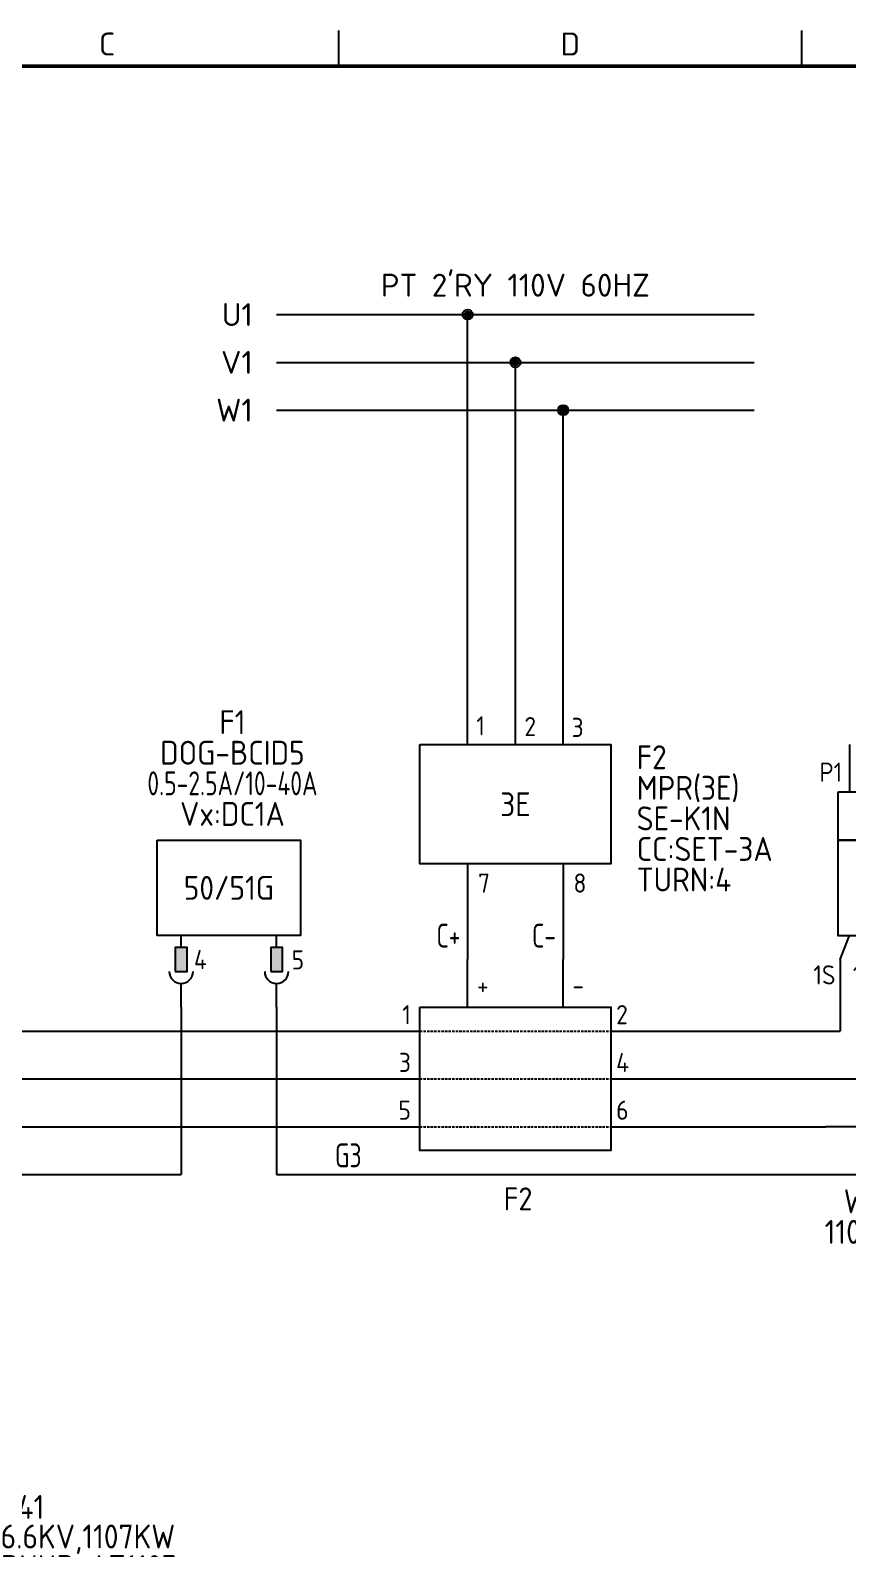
# Model space of a CAD drawing. Header units: millimetres. Extents: x 0 to 556, y 1 to 306.
# Drawn here: x 129.2 to 214.8, y 128.3 to 287.2 of the extents above; entities that cross this region are included whole.
import ezdxf
from ezdxf.enums import TextEntityAlignment as Align

# ---------------------------------------------------------------- set-up
doc = ezdxf.new("R2010")
doc.units = ezdxf.units.MM
doc.linetypes.add('HIDDEN', pattern=[0.375, 0.25, -0.125])
for name, color, linetype in [('MISC', 7, 'Continuous'), ('Normal Text', 7, 'Continuous'), ('Sheet Line', 3, 'Continuous'), ('Sheet Text', 2, 'Continuous'), ('SYMS', 7, 'Continuous'), ('TAGS', 7, 'Continuous'), ('TERMS', 7, 'Continuous'), ('WIRE(DEFAULT)', 7, 'Continuous'), ('WIRE_RED', 1, 'Continuous'), ('WIREFIXED', 7, 'Continuous')]:
    doc.layers.add(name, color=color, linetype=linetype)
doc.layers.add('Sheet Out Line', color=2, linetype='Continuous', lineweight=50)
doc.styles.add('SIMPLEX', font='simplex')
doc.styles.get("Standard").update_dxf_attribs({"font": 'txt.shx', "height": 2.4, "bigfont": 'whgtxt.shx'})
doc.styles.add('WD', font='ISOCP2.shx')
doc.styles.add('WD_IEC', font='ISOCP2.shx', dxfattribs={"width": 1.1, "height": 2.4, "bigfont": 'whgtxt.shx'})

# ---------------------------------------------------------------- blocks, each defined once
blk = doc.blocks.new('VG21_OCR1')
for p, q in [((-5, -6.25), (-5, -5)), ((5, -6.25), (5, -5)), ((-5, -12.5), (-5, -10)), ((5, -12.5), (5, -10))]:
    blk.add_line(p, q)
for points in [[(-7.5, 5), (7.5, 5), (7.5, -5), (-7.5, -5)], [(-5.62, -8.75), (-4.38, -8.75), (-4.38, -6.25), (-5.62, -6.25)], [(4.38, -8.75), (5.62, -8.75), (5.62, -6.25), (4.38, -6.25)]]:
    blk.add_lwpolyline(points, close=True)
for centre in [(-5, -8.75), (5, -8.75)]:
    blk.add_arc(centre, 1.25, 180, 0)
for points in [[(-5.62, -6.25), (-5.62, -8.75), (-4.38, -6.25), (-4.38, -8.75)], [(4.38, -6.25), (4.38, -8.75), (5.62, -6.25), (5.62, -8.75)]]:
    blk.add_solid(points)
at = {"style": 'WD'}
for tag, p in [('TAG1', (0.37, 15.34)), ('RATING11', (0.37, 12.14)), ('RATING1', (0.37, 8.94)), ('RATING2', (0.37, 5.74))]:
    blk.add_attdef(tag, text='', height=2.5, dxfattribs=at).set_placement(p, align=Align.BOTTOM_CENTER)
at = {"style": 'WD', "flags": 1}
for tag, p in [('INST', (-10.31, 1.22)), ('LOC', (-10.35, -0.14)), ('CAT', (-10.33, -1.49)), ('FAMILY', (-10.23, -2.87)), ('ASSYCODE', (-10.35, -5.64)), ('MFG', (-10.29, -4.28))]:
    blk.add_attdef(tag, text='', height=1, dxfattribs=at).set_placement(p, align=Align.RIGHT)
at = {"style": 'WD'}
blk.add_attdef('RATING12', text='', height=2.5, dxfattribs=at).set_placement((0, 0), align=Align.MIDDLE_CENTER)
at = {"linetype": 'Continuous', "style": 'WD'}
for tag, p in [('TERM01', (-3.66, -8.5)), ('TERM02', (6.57, -8.54))]:
    blk.add_attdef(tag, p, '', height=2, dxfattribs=at)
at = {"style": 'WD', "flags": 1}
for tag, p in [('X8TERM01', (-5, -12.5)), ('X8TERM02', (5, -12.5))]:
    blk.add_attdef(tag, p, '', height=0.32, dxfattribs=at)
blk = doc.blocks.new('Q020501')
for p, q in [((-4, 0), (4, 0)), ((0, 0), (-1.41, 1.41)), ((0, 0), (-1.41, -1.42))]:
    blk.add_line(p, q)
blk = doc.blocks.new('VH51_WHMT1')
for p, q in [((2.5, 30), (2.5, 25)), ((7.5, 30), (7.5, 25)), ((12.5, 30), (12.5, 25)), ((1.5, 7.5), (2.5, 10)), ((5.5, 10), (5.5, 0)), ((9.5, 10), (9.5, -10)), ((13.5, 7.5), (12.5, 10)), ((1.5, 7.5), (1.5, 0)), ((13.5, 7.5), (13.5, -10)), ((0, 0), (1.5, 0)), ((5.5, 0), (15, 0)), ((9.5, -10), (0, -10)), ((13.5, -10), (15, -10))]:
    blk.add_line(p, q)
for points in [[(1.25, 25), (1.25, 20), (13.75, 20), (13.75, 25)], [(1.25, 20), (1.25, 10), (13.75, 10), (13.75, 20)]]:
    blk.add_lwpolyline(points, close=True)
at = {"layer": 'SYMS'}
blk.add_blockref('Q020501', (7.5, 22.5), dxfattribs=at)
at = {"style": 'SIMPLEX'}
blk.add_text('Wh', height=3, dxfattribs=at).set_placement((7.5, 15), align=Align.MIDDLE)
at = {"flags": 1}
for tag, p, height, style in [('X2TERM01', (2.5, 30), 0.08, 'WD'), ('X2TERM02', (7.5, 30), 0.08, 'WD'), ('X2TERM03', (12.5, 30), 0.08, 'WD'), ('INST', (15.13, 26), 1, 'WD_IEC'), ('LOC', (15.13, 24.65), 1, 'WD_IEC'), ('X4TERM04', (0, 0), 0.08, 'WD'), ('X1TERM05', (15, 0), 0.08, 'WD'), ('X4TERM06', (0, -10), 0.08, 'WD'), ('X1TERM07', (15, -10), 0.08, 'WD')]:
    blk.add_attdef(tag, p, '', height=height, dxfattribs=dict(at, style=style))
at = {"style": 'WD_IEC'}
for tag, p in [('TERM01', (1.72, 26.11)), ('TERM02', (6.72, 26.11)), ('TERM03', (11.72, 26.11)), ('TERM04', (1.02, 4.89)), ('TERM05', (5.02, 4.89))]:
    blk.add_attdef(tag, text='', height=2, dxfattribs=at).set_placement(p, align=Align.RIGHT)
for tag, p, height in [('TAG1', (14.55, 21.69), 2.5), ('TERM06', (9.65, 4.79), 2), ('TERM07', (13.65, 4.79), 2)]:
    blk.add_attdef(tag, p, '', height=height, dxfattribs=at)
at = {"style": 'WD_IEC', "flags": 1}
for tag, p in [('ASSYCODE', (-0.04, 15.09)), ('FAMILY', (-0.04, 13.59)), ('CAT', (-0.04, 12.09)), ('MFG', (-0.04, 10.72))]:
    blk.add_attdef(tag, text='', height=1, dxfattribs=at).set_placement(p, align=Align.RIGHT)
at = {"style": 'WD_IEC'}
for tag, p in [('RATING11', (8.08, -16.56)), ('RATING1', (8.08, -19.76)), ('RATING2', (8.08, -22.96))]:
    blk.add_attdef(tag, text='', height=2.5, dxfattribs=at).set_placement(p, align=Align.TOP_CENTER)
blk = doc.blocks.new('WD_WNH')
at = {"linetype": 'Continuous', "style": 'WD_IEC', "width": 0.8}
blk.add_attdef('WIRENO', text='', height=2.5, dxfattribs=at).set_placement((0, 0.75), align=Align.CENTER)
at = {"style": 'WD_IEC', "flags": 1}
for tag, p in [('W08USER', (0, 0.375)), ('W04USER', (0, 0.875)), ('W05USER', (0, 0.75)), ('W09USER', (0, 0.25)), ('W03USER', (0, 1)), ('W06USER', (0, 0.625)), ('W07USER', (0, 0.5)), ('W02USER', (0, 1.125)), ('W01USER', (0, 1.25)), ('W10USER', (0, 0.125))]:
    blk.add_attdef(tag, text='', height=0.08, dxfattribs=at).set_placement(p, align=Align.CENTER)
blk = doc.blocks.new('LSSA3')
at = {"layer": 'Sheet Line'}
for p, q in [((161.5, 283.5), (161.5, 287.25)), ((210, 283.5), (210, 287.25))]:
    blk.add_line(p, q, dxfattribs=at)
at = {"layer": 'Sheet Out Line'}
blk.add_lwpolyline([(16, 6.5), (404, 6.5), (404, 283.5), (16, 283.5)], close=True, dxfattribs=at)
at = {"style": 'WD_IEC', "width": 1.1}
for tag, height, p in [('DESC4', 2.4, (57.5, 39.5)), ('CUSTOMERS31', 3.8, (219, 38)), ('TITLE1', 3.6, (333, 37.5)), ('CUSTOMERS21', 3.8, (219, 35.25)), ('DESC3', 2.4, (57.5, 33.5)), ('CUSTOMERS32', 3.8, (219, 32.5)), ('TITLE2', 3.6, (333, 32.5)), ('CUSTOMERS22', 3.8, (219, 29.75)), ('RN', 3.5, (398, 28.75)), ('DESC2', 2.4, (57.5, 27.5)), ('CUSTOMERS33', 3.8, (219, 27)), ('TITLE3', 3.6, (333, 27.5)), ('DESC1', 2.4, (57.5, 21.5)), ('FILE', 2.4, (314, 18.5)), ('WORKNO', 3.5, (365.5, 18.5)), ('DESC0', 2.4, (57.5, 15.5)), ('SHN', 2.4, (395, 12)), ('TSH', 2.4, (401, 9))]:
    blk.add_attdef(tag, text='', height=height, dxfattribs=at).set_placement(p, align=Align.MIDDLE_CENTER)
at = {"style": 'WD_IEC'}
for tag, p in [('DATE4', (96.5, 39.5)), ('DRWN4', (111.5, 39.5)), ('DSGN4', (126.5, 39.5)), ('CHKD4', (141.5, 39.5)), ('APPD4', (156.5, 39.5)), ('DATE3', (96.5, 33.5)), ('DRWN3', (111.5, 33.5)), ('DSGN3', (126.5, 33.5)), ('CHKD3', (141.5, 33.5)), ('APPD3', (156.5, 33.5)), ('DATE2', (96.5, 27.5)), ('DRWN2', (111.5, 27.5)), ('DSGN2', (126.5, 27.5)), ('CHKD2', (141.5, 27.5)), ('APPD2', (156.5, 27.5)), ('DATE1', (96.5, 21.5)), ('DRWN1', (111.5, 21.5)), ('DSGN1', (126.5, 21.5)), ('CHKD1', (141.5, 21.5)), ('APPD1', (156.5, 21.5)), ('DATE0', (96.5, 15.5)), ('DRWN0', (111.5, 15.5)), ('DSGN0', (126.5, 15.5)), ('CHKD0', (141.5, 15.5)), ('APPD0', (156.5, 15.5))]:
    blk.add_attdef(tag, text='', height=2.4, dxfattribs=at).set_placement(p, align=Align.MIDDLE_CENTER)
at = {"style": 'WD_IEC', "width": 1.1}
for tag, p in [('DWG1ST', (345, 10.5)), ('DWGNO', (373.49, 10.5))]:
    blk.add_attdef(tag, text='', height=3.5, dxfattribs=at).set_placement(p, align=Align.MIDDLE_LEFT)
at = {"style": 'WD_IEC', "width": 1.1, "flags": 9}
blk.add_attdef('WD_TB', (0, 0), '', height=2.4, dxfattribs=at)
at = {"layer": 'Sheet Text', "style": 'WD_IEC', "width": 1.1}
for s, p in [('C', (137.25, 284.62)), ('D', (185.75, 284.62))]:
    blk.add_text(s, height=2.4, dxfattribs=at).set_placement(p, align=Align.CENTER)
blk = doc.blocks.new('VG11_PROT_3E_DT1')
for p, q in [((-5, 5), (-5, 10)), ((0, 5), (0, 10)), ((5, 5), (5, 10)), ((-5, -7.5), (-5, -12.5)), ((5, -7.5), (5, -12.5))]:
    blk.add_line(p, q)
blk.add_lwpolyline([(-10, 5), (10, 5), (10, -7.5), (-10, -7.5)], close=True)
at = {"style": 'WD', "flags": 1}
for tag, p in [('X2TERM01', (-5, 10)), ('X2TERM02', (0, 10)), ('X2TERM03', (5, 10)), ('X8TERM04', (-5, -12.5)), ('X8TERM05', (5, -12.5))]:
    blk.add_attdef(tag, p, '', height=0.32, dxfattribs=at)
at = {"linetype": 'Continuous', "style": 'WD'}
for tag, p in [('TERM01', (-4.09, 5.96)), ('TERM02', (0.94, 5.88)), ('TERM03', (5.88, 5.79)), ('TERM04', (-3.92, -10.5)), ('TERM05', (6.08, -10.5))]:
    blk.add_attdef(tag, p, '', height=2, dxfattribs=at)
at = {"style": 'WD'}
for tag, p in [('TAG1', (12.7, 2.42)), ('RATING12', (12.7, -0.78)), ('RATING11', (12.7, -3.98)), ('RATING1', (12.7, -7.18)), ('TURN', (12.7, -10.38))]:
    blk.add_attdef(tag, p, '', height=2.5, dxfattribs=at)
at = {"style": 'WD', "flags": 1}
for tag, p in [('INST', (-12.31, 1.22)), ('LOC', (-12.35, -0.14)), ('CAT', (-12.33, -1.49)), ('FAMILY', (-12.23, -2.87)), ('ASSYCODE', (-12.35, -5.64)), ('MFG', (-12.29, -4.28))]:
    blk.add_attdef(tag, text='', height=1, dxfattribs=at).set_placement(p, align=Align.RIGHT)
at = {"style": 'WD'}
blk.add_attdef('TEXT1', text='', height=2.5, dxfattribs=at).set_placement((0, -1.25), align=Align.MIDDLE_CENTER)
blk = doc.blocks.new('VG12_MCT_3E_DT1')
for p, q in [((-5, 7.5), (-5, 12.5)), ((5, 7.5), (5, 12.5))]:
    blk.add_line(p, q)
at = {"linetype": 'HIDDEN'}
for p, q in [((-10, 5), (10, 5)), ((-10, 0), (10, 0)), ((-10, -5), (10, -5))]:
    blk.add_line(p, q, dxfattribs=at)
blk.add_lwpolyline([(-10, 7.5), (10, 7.5), (10, -7.5), (-10, -7.5)], close=True)
at = {"style": 'WD', "flags": 1}
for tag, p in [('X2TERM01', (-5, 12.5)), ('X2TERM02', (5, 12.5)), ('X1TERM03', (10, 5)), ('X1TERM05', (10, 0)), ('X1TERM07', (10, -5))]:
    blk.add_attdef(tag, p, '', height=0.32, dxfattribs=at)
at = {"linetype": 'Continuous', "style": 'WD'}
for tag, p in [('TERM01', (-4.03, 8.79)), ('TERM02', (5.97, 8.79)), ('TERM04', (10.55, 5.73)), ('TERM06', (10.55, 0.73)), ('TERM08', (10.55, -4.27))]:
    blk.add_attdef(tag, p, '', height=2, dxfattribs=at)
for tag, p in [('TERM03', (-10.94, 5.73)), ('TERM05', (-10.94, 0.73)), ('TERM07', (-10.94, -4.27))]:
    blk.add_attdef(tag, text='', height=2, dxfattribs=at).set_placement(p, align=Align.RIGHT)
at = {"flags": 1}
for tag, height, style, p in [('X4TERM03', 0.32, 'WD', (-10, 5)), ('X4TERM05', 0.32, 'WD', (-10, 0)), ('X4TERM07', 0.32, 'WD', (-10, -5)), ('INST', 1, 'WD', (-8.45, -9.34)), ('LOC', 1, 'WD', (-8.52, -10.73)), ('FAMILY', 1, 'WD', (-8.48, -13.64)), ('XREF', 1, 'WD', (-8.52, -12.26)), ('PINLIST_TYPE', 1, 'WD_IEC', (-8.41, -15.02))]:
    blk.add_attdef(tag, text='', height=height, dxfattribs=dict(at, style=style)).set_placement(p, align=Align.RIGHT)
at = {"style": 'WD_IEC'}
for tag, p in [('TAG2', (0.28, -8.85)), ('TEXT1', (0.28, -12.05)), ('TEXT2', (0.28, -15.25))]:
    blk.add_attdef(tag, text='', height=2.4, dxfattribs=at).set_placement(p, align=Align.TOP_CENTER)
blk = doc.blocks.new('WDDOT')
for radius in [0.529, 0.33, 0.164]:
    blk.add_circle((0, 0), radius)
blk = doc.blocks.new('WD_WNV')
at = {"linetype": 'Continuous', "style": 'WD_IEC', "width": 0.8}
blk.add_attdef('WIRENO', text='', height=2.5, rotation=90, dxfattribs=at).set_placement((-0.75, 0), align=Align.CENTER)
at = {"style": 'WD_IEC', "flags": 1}
for tag, p in [('W08USER', (-1, 0.375)), ('W04USER', (-1, 0.875)), ('W05USER', (-1, 0.75)), ('W09USER', (-1, 0.25)), ('W03USER', (-1, 1)), ('W06USER', (-1, 0.625)), ('W07USER', (-1, 0.5)), ('W02USER', (-1, 1.125)), ('W01USER', (-1, 1.25)), ('W10USER', (-1, 0.125))]:
    blk.add_attdef(tag, text='', height=0.08, dxfattribs=at).set_placement(p, align=Align.CENTER)
blk = doc.blocks.new('VD61_AUTOTRT1')
at = {"color": 2, "lineweight": 40}
for p, q in [((-5, 10), (-5, 5)), ((0, 10), (0, 5)), ((5, 10), (5, 5)), ((-5, -5), (-5, -10)), ((0, -5), (0, -10)), ((5, -5), (5, -10))]:
    blk.add_line(p, q, dxfattribs=at)
for p, q in [((-5, 2.5), (-6, 2.5)), ((0, 2.5), (-1, 2.5)), ((5, 2.5), (4, 2.5)), ((-5, 0), (-6, 0)), ((0, 0), (-1, 0)), ((5, 0), (4, 0)), ((-5, -2.5), (-6, -2.5)), ((0, -2.5), (-1, -2.5)), ((5, -2.5), (4, -2.5))]:
    blk.add_line(p, q)
for centre in [(-5, 3.75), (0, 3.75), (5, 3.75), (-5, 1.25), (0, 1.25), (5, 1.25), (-5, -1.25), (0, -1.25), (5, -1.25), (-5, -3.75), (0, -3.75), (5, -3.75)]:
    blk.add_arc(centre, 1.25, 270, 90)
at = {"style": 'WD_IEC', "flags": 1}
for tag, p in [('INST', (8.94, 10.62)), ('LOC', (8.98, 9.45))]:
    blk.add_attdef(tag, p, '', height=1, dxfattribs=at)
at = {"flags": 1}
for tag, p in [('X2TERM01', (-5, 10)), ('X2TERM06', (0, 10)), ('X2TERM11', (5, 10)), ('X4TERM02', (-6, 2.5)), ('X4TERM07', (-1, 2.5)), ('X4TERM12', (4, 2.5)), ('X4TERM03', (-6, 0)), ('X4TERM08', (-1, 0)), ('X4TERM13', (4, 0)), ('X4TERM04', (-6, -2.5)), ('X4TERM09', (-1, -2.5)), ('X4TERM14', (4, -2.5)), ('X8TERM05', (-5, -10)), ('X8TERM10', (0, -10)), ('X8TERM15', (5, -10))]:
    blk.add_attdef(tag, p, '', height=0.08, dxfattribs=at)
at = {"style": 'WD_IEC', "width": 0.75}
for tag, p in [('TERM01', (-5.81, 7)), ('TERM06', (-0.81, 7)), ('TERM11', (4.19, 7)), ('TERM02', (-5.61, 3.15)), ('TERM07', (-0.61, 3.15)), ('TERM12', (4.39, 3.15)), ('TERM03', (-5.61, 0.65)), ('TERM08', (-0.61, 0.65)), ('TERM13', (4.39, 0.65)), ('TERM04', (-5.61, -1.85)), ('TERM09', (-0.61, -1.85)), ('TERM14', (4.39, -1.85)), ('TERM05', (-5.61, -7.82)), ('TERM10', (-0.61, -7.82)), ('TERM15', (4.39, -7.82))]:
    blk.add_attdef(tag, text='', height=1.25, dxfattribs=at).set_placement(p, align=Align.RIGHT)
at = {"style": 'WD_IEC'}
for tag, p in [('TAG1', (8.6, 6.45)), ('RATING1', (8.6, 3.36)), ('RATING11', (8.6, 0.16)), ('RATING2', (8.6, -3.04)), ('RATING3', (8.6, -6.24)), ('RATING4', (8.6, -9.44)), ('DESC1', (8.6, -12.64))]:
    blk.add_attdef(tag, p, '', height=2.5, dxfattribs=at)
at = {"style": 'WD_IEC', "flags": 1}
for tag, p in [('FAMILY', (-6.92, -10.38)), ('CAT', (-6.92, -11.88)), ('MFG', (-6.87, -13.16)), ('ASSYCODE', (-6.87, -14.53))]:
    blk.add_attdef(tag, text='', height=1, dxfattribs=at).set_placement(p, align=Align.RIGHT)

msp = doc.modelspace()

# ---------------------------------------------------------------- linework, layer by layer
at = {"layer": 'WIRE(DEFAULT)'}
for p, q in [((175, 195), (175, 190)), ((185, 195), (185, 190)), ((145, 185), (145, 167.5)), ((155, 185), (155, 167.5)), ((102.5, 182.5), (170, 182.5)), ((190, 182.5), (212.5, 182.5)), ((102.5, 177.5), (170, 177.5)), ((190, 177.5), (330, 177.5)), ((102.5, 172.5), (170, 172.5)), ((190, 172.5), (212.5, 172.5)), ((102.5, 167.5), (145, 167.5)), ((155, 167.5), (330, 167.5))]:
    msp.add_line(p, q, dxfattribs=at)
at = {"layer": 'WIRE_RED'}
for p, q in [((155, 257.5), (205, 257.5)), ((175, 217.5), (175, 257.5)), ((155, 252.5), (205, 252.5)), ((180, 217.5), (180, 252.5)), ((155, 247.5), (205, 247.5)), ((185, 217.5), (185, 247.5))]:
    msp.add_line(p, q, dxfattribs=at)

# ---------------------------------------------------------------- block references
at = {"layer": 'SYMS'}
for name, p in [('LSSA3', (0, 0)), ('WDDOT', (175, 257.5)), ('WDDOT', (180, 252.5)), ('WDDOT', (185, 247.5))]:
    msp.add_blockref(name, p, dxfattribs=at)
ref = msp.add_blockref('VG11_PROT_3E_DT1', (180, 207.5), dxfattribs=at)
ref.add_attrib('TERM05', '8', (186.08, 197), dxfattribs={"layer": 'TERMS', "linetype": 'Continuous', "height": 2, "style": 'WD'})
ref.add_attrib('TEXT1', '3E', dxfattribs={"layer": 'MISC', "height": 2.5, "style": 'WD'}).set_placement((180, 206.25), align=Align.MIDDLE_CENTER)
ref.add_attrib('TURN', 'TURN:4', (192.7, 197.12), dxfattribs={"layer": 'MISC', "height": 2.5, "style": 'WD'})
ref.add_attrib('RATING1', 'CC:SET-3A', (192.7, 200.32), dxfattribs={"layer": 'MISC', "height": 2.5, "style": 'WD'})
ref.add_attrib('RATING11', 'SE-K1N', (192.7, 203.52), dxfattribs={"layer": 'MISC', "height": 2.5, "style": 'WD'})
ref.add_attrib('RATING12', 'MPR(3E)', (192.7, 206.72), dxfattribs={"layer": 'MISC', "height": 2.5, "style": 'WD'})
ref.add_attrib('TERM04', '7', (176.08, 197), dxfattribs={"layer": 'TERMS', "linetype": 'Continuous', "height": 2, "style": 'WD'})
ref.add_attrib('TERM03', '3', (185.88, 213.29), dxfattribs={"layer": 'TERMS', "linetype": 'Continuous', "height": 2, "style": 'WD'})
ref.add_attrib('TERM02', '2', (180.94, 213.38), dxfattribs={"layer": 'TERMS', "linetype": 'Continuous', "height": 2, "style": 'WD'})
ref.add_attrib('TERM01', '1', (175.91, 213.46), dxfattribs={"layer": 'TERMS', "linetype": 'Continuous', "height": 2, "style": 'WD'})
ref.add_attrib('TAG1', 'F2', (192.7, 209.92), dxfattribs={"layer": 'TAGS', "height": 2.5, "style": 'WD'})
ref = msp.add_blockref('VG21_OCR1', (150, 197.5), dxfattribs=at)
ref.add_attrib('TERM02', '5', (156.57, 188.96), dxfattribs={"layer": 'TERMS', "linetype": 'Continuous', "height": 2, "style": 'WD'})
ref.add_attrib('TERM01', '4', (146.34, 189), dxfattribs={"layer": 'TERMS', "linetype": 'Continuous', "height": 2, "style": 'WD'})
ref.add_attrib('RATING12', '50/51G', dxfattribs={"layer": 'MISC', "height": 2.5, "style": 'WD'}).set_placement((150, 197.5), align=Align.MIDDLE_CENTER)
ref.add_attrib('RATING2', 'Vx:DC1A', dxfattribs={"layer": 'MISC', "height": 2.5, "style": 'WD'}).set_placement((150.37, 203.24), align=Align.BOTTOM_CENTER)
ref.add_attrib('RATING1', '0.5-2.5A/10-40A', dxfattribs={"layer": 'MISC', "height": 2.5, "style": 'WD', "width": 0.8}).set_placement((150.37, 206.44), align=Align.BOTTOM_CENTER)
ref.add_attrib('RATING11', 'DOG-BCID5', dxfattribs={"layer": 'MISC', "height": 2.5, "style": 'WD'}).set_placement((150.37, 209.64), align=Align.BOTTOM_CENTER)
ref.add_attrib('TAG1', 'F1', dxfattribs={"layer": 'TAGS', "height": 2.5, "style": 'WD'}).set_placement((150.37, 212.84), align=Align.BOTTOM_CENTER)
ref = msp.add_blockref('VH51_WHMT1', (212.5, 182.5), dxfattribs=at)
ref.add_attrib('TERM06', '3S', (222.15, 187.29), dxfattribs={"layer": 'TERMS', "height": 2, "style": 'WD_IEC'})
ref.add_attrib('TERM07', '3L', (226.15, 187.29), dxfattribs={"layer": 'TERMS', "height": 2, "style": 'WD_IEC'})
ref.add_attrib('TERM05', '1L', dxfattribs={"layer": 'TERMS', "height": 2, "style": 'WD_IEC'}).set_placement((217.52, 187.39), align=Align.RIGHT)
ref.add_attrib('TERM04', '1S', dxfattribs={"layer": 'TERMS', "height": 2, "style": 'WD_IEC'}).set_placement((213.52, 187.39), align=Align.RIGHT)
ref.add_attrib('TERM03', 'P3', dxfattribs={"layer": 'TERMS', "height": 2, "style": 'WD_IEC'}).set_placement((224.22, 208.61), align=Align.RIGHT)
ref.add_attrib('TERM02', 'P2', dxfattribs={"layer": 'TERMS', "height": 2, "style": 'WD_IEC'}).set_placement((219.22, 208.61), align=Align.RIGHT)
ref.add_attrib('TERM01', 'P1', dxfattribs={"layer": 'TERMS', "height": 2, "style": 'WD_IEC'}).set_placement((214.22, 208.61), align=Align.RIGHT)
ref.add_attrib('RATING1', '110V 5(2.5)A', dxfattribs={"layer": 'MISC', "height": 2.5, "style": 'WD_IEC'}).set_placement((220.58, 162.74), align=Align.TOP_CENTER)
ref.add_attrib('RATING11', 'WL32STe', dxfattribs={"layer": 'MISC', "height": 2.5, "style": 'WD_IEC'}).set_placement((220.58, 165.94), align=Align.TOP_CENTER)
ref.add_attrib('TAG1', 'P1', (227.05, 204.19), dxfattribs={"layer": 'TAGS', "height": 2.5, "style": 'WD_IEC'})
ref = msp.add_blockref('VG12_MCT_3E_DT1', (180, 177.5), dxfattribs=at)
ref.add_attrib('TERM07', '5', dxfattribs={"layer": 'TERMS', "linetype": 'Continuous', "height": 2, "style": 'WD'}).set_placement((169.06, 173.23), align=Align.RIGHT)
ref.add_attrib('TERM05', '3', dxfattribs={"layer": 'TERMS', "linetype": 'Continuous', "height": 2, "style": 'WD'}).set_placement((169.06, 178.23), align=Align.RIGHT)
ref.add_attrib('TERM03', '1', dxfattribs={"layer": 'TERMS', "linetype": 'Continuous', "height": 2, "style": 'WD'}).set_placement((169.06, 183.23), align=Align.RIGHT)
ref.add_attrib('TERM08', '6', (190.55, 173.23), dxfattribs={"layer": 'TERMS', "linetype": 'Continuous', "height": 2, "style": 'WD'})
ref.add_attrib('TERM06', '4', (190.55, 178.23), dxfattribs={"layer": 'TERMS', "linetype": 'Continuous', "height": 2, "style": 'WD'})
ref.add_attrib('TERM04', '2', (190.55, 183.23), dxfattribs={"layer": 'TERMS', "linetype": 'Continuous', "height": 2, "style": 'WD'})
ref.add_attrib('TERM02', '-', (185.97, 186.29), dxfattribs={"layer": 'TERMS', "linetype": 'Continuous', "height": 2, "style": 'WD'})
ref.add_attrib('TAG2', 'F2', dxfattribs={"layer": 'TAGS', "height": 2.4, "style": 'WD_IEC'}).set_placement((180.28, 166.15), align=Align.TOP_CENTER)
ref.add_attrib('TERM01', '+', (175.97, 186.29), dxfattribs={"layer": 'TERMS', "linetype": 'Continuous', "height": 2, "style": 'WD'})
ref = msp.add_blockref('VD61_AUTOTRT1', (117.5, 125), dxfattribs=at)
ref.add_attrib('TERM15', 'Z0', dxfattribs={"layer": 'TERMS', "height": 1.25, "style": 'WD_IEC', "width": 0.75}).set_placement((121.89, 117.18), align=Align.RIGHT)
ref.add_attrib('TERM10', 'Y0', dxfattribs={"layer": 'TERMS', "height": 1.25, "style": 'WD_IEC', "width": 0.75}).set_placement((116.89, 117.18), align=Align.RIGHT)
ref.add_attrib('TERM05', 'X0', dxfattribs={"layer": 'TERMS', "height": 1.25, "style": 'WD_IEC', "width": 0.75}).set_placement((111.89, 117.18), align=Align.RIGHT)
ref.add_attrib('TERM14', 'Z1', dxfattribs={"layer": 'TERMS', "height": 1.25, "style": 'WD_IEC', "width": 0.75}).set_placement((121.89, 123.15), align=Align.RIGHT)
ref.add_attrib('TERM09', 'Y1', dxfattribs={"layer": 'TERMS', "height": 1.25, "style": 'WD_IEC', "width": 0.75}).set_placement((116.89, 123.15), align=Align.RIGHT)
ref.add_attrib('TERM04', 'X1', dxfattribs={"layer": 'TERMS', "height": 1.25, "style": 'WD_IEC', "width": 0.75}).set_placement((111.89, 123.15), align=Align.RIGHT)
ref.add_attrib('TERM08', 'Y2', dxfattribs={"layer": 'TERMS', "height": 1.25, "style": 'WD_IEC', "width": 0.75}).set_placement((116.89, 125.65), align=Align.RIGHT)
ref.add_attrib('TERM03', 'X2', dxfattribs={"layer": 'TERMS', "height": 1.25, "style": 'WD_IEC', "width": 0.75}).set_placement((111.89, 125.65), align=Align.RIGHT)
ref.add_attrib('TERM13', 'Z2', dxfattribs={"layer": 'TERMS', "height": 1.25, "style": 'WD_IEC', "width": 0.75}).set_placement((121.89, 125.65), align=Align.RIGHT)
ref.add_attrib('TERM12', 'Z3', dxfattribs={"layer": 'TERMS', "height": 1.25, "style": 'WD_IEC', "width": 0.75}).set_placement((121.89, 128.15), align=Align.RIGHT)
ref.add_attrib('TERM07', 'Y3', dxfattribs={"layer": 'TERMS', "height": 1.25, "style": 'WD_IEC', "width": 0.75}).set_placement((116.89, 128.15), align=Align.RIGHT)
ref.add_attrib('TERM02', 'X3', dxfattribs={"layer": 'TERMS', "height": 1.25, "style": 'WD_IEC', "width": 0.75}).set_placement((111.89, 128.15), align=Align.RIGHT)
ref.add_attrib('TERM01', 'U', dxfattribs={"layer": 'TERMS', "height": 1.25, "style": 'WD_IEC', "width": 0.75}).set_placement((111.69, 132), align=Align.RIGHT)
ref.add_attrib('TERM06', 'V', dxfattribs={"layer": 'TERMS', "height": 1.25, "style": 'WD_IEC', "width": 0.75}).set_placement((116.69, 132), align=Align.RIGHT)
ref.add_attrib('TERM11', 'W', dxfattribs={"layer": 'TERMS', "height": 1.25, "style": 'WD_IEC', "width": 0.75}).set_placement((121.69, 132), align=Align.RIGHT)
ref.add_attrib('RATING4', 'SET:65%', (126.1, 115.56), dxfattribs={"layer": 'MISC', "height": 2.5, "style": 'WD_IEC'})
ref.add_attrib('RATING3', 'TAP : 50-65-80%', (126.1, 118.76), dxfattribs={"layer": 'MISC', "height": 2.5, "style": 'WD_IEC'})
ref.add_attrib('RATING2', '3P,DRY', (126.1, 121.96), dxfattribs={"layer": 'MISC', "height": 2.5, "style": 'WD_IEC'})
ref.add_attrib('RATING11', 'DHHD-AT1107', (126.1, 125.16), dxfattribs={"layer": 'MISC', "height": 2.5, "style": 'WD_IEC'})
ref.add_attrib('RATING1', '6.6KV,1107KW', (126.1, 128.36), dxfattribs={"layer": 'MISC', "height": 2.5, "style": 'WD_IEC'})
ref.add_attrib('TAG1', 'T41', (126.1, 131.45), dxfattribs={"layer": 'TAGS', "height": 2.5, "style": 'WD_IEC'})
at = {"layer": 'WIREFIXED'}
ref = msp.add_blockref('WD_WNV', (175, 192.5), dxfattribs=at)
ref.add_attrib('WIRENOF', 'C+', dxfattribs={"linetype": 'Continuous', "height": 2.5, "style": 'WD_IEC', "width": 0.8}).set_placement((174.25, 192.5), align=Align.MIDDLE_RIGHT)
ref = msp.add_blockref('WD_WNV', (185, 192.5), dxfattribs=at)
ref.add_attrib('WIRENOF', 'C-', dxfattribs={"linetype": 'Continuous', "height": 2.5, "style": 'WD_IEC', "width": 0.8}).set_placement((184.25, 192.5), align=Align.MIDDLE_RIGHT)
ref = msp.add_blockref('WD_WNH', (162.5, 167.5), dxfattribs=at)
ref.add_attrib('WIRENOF', 'G3', dxfattribs={"linetype": 'Continuous', "height": 2.5, "style": 'WD_IEC', "width": 0.8}).set_placement((162.5, 168.25), align=Align.CENTER)

# ---------------------------------------------------------------- texts
at = {"layer": 'Normal Text', "char_height": 2.4, "style": 'WD_IEC'}
for s, insert, width, attachment_point in [("PT 2'RY 110V 60HZ", (180, 259.38), 45, 8), ('U1', (152.5, 257.5), 2.5, 6), ('V1', (152.5, 252.5), 2.5, 6), ('W1', (152.5, 247.5), 2.5, 6)]:
    msp.add_mtext(s, dxfattribs=dict(at, insert=insert, width=width, attachment_point=attachment_point))

doc.saveas('drawing.dxf')
